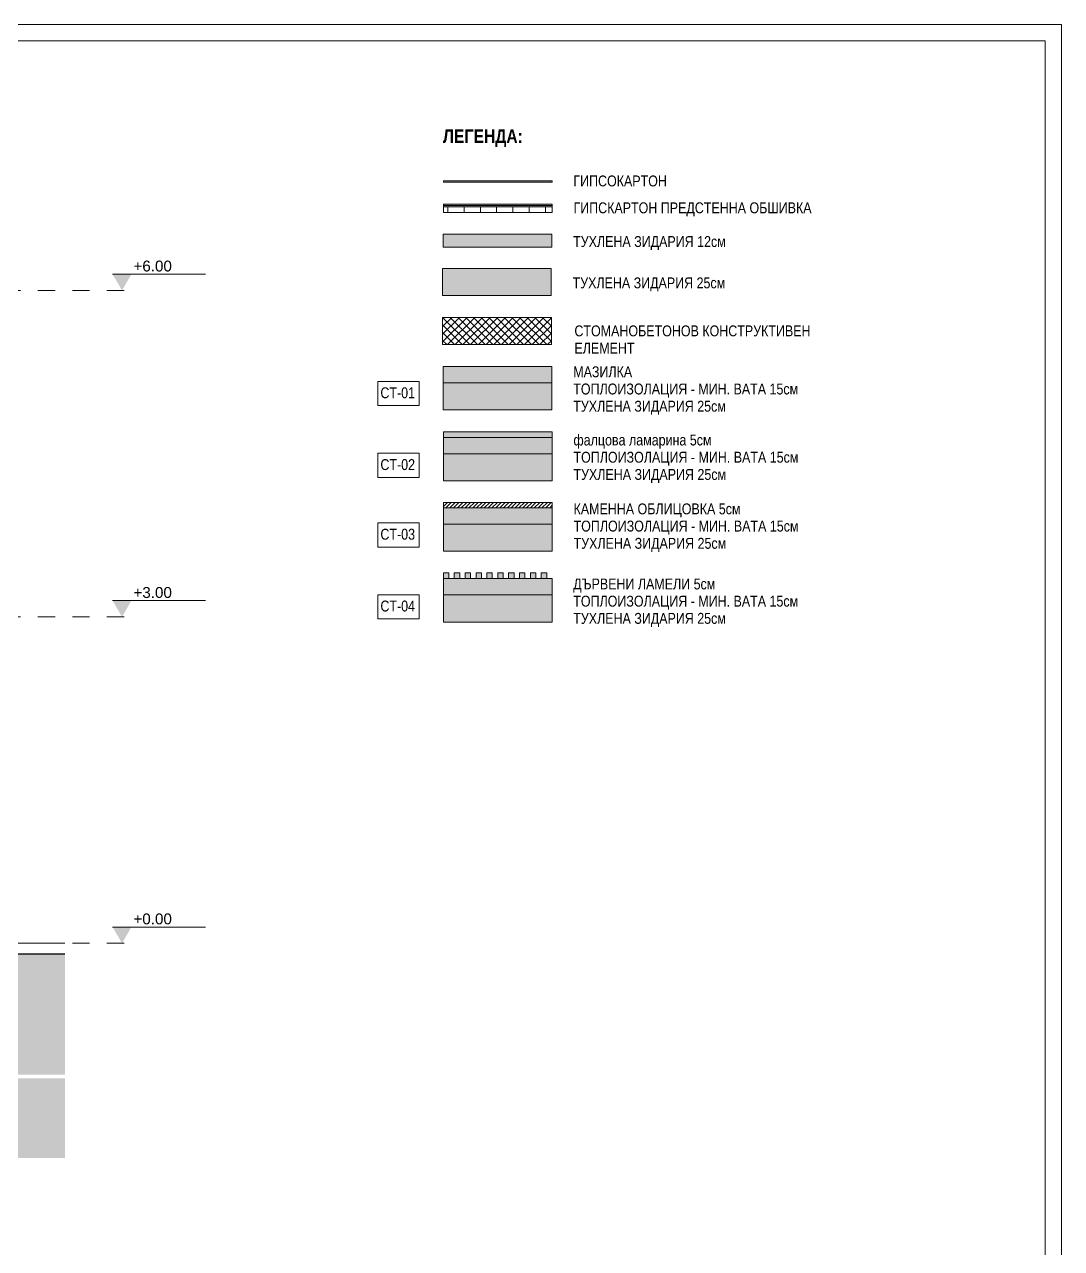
# Model space of a CAD drawing. Header units: centimetres. Extents: x 0 to 25250, y 0 to 2250.
# Drawn here: x 16946 to 17900, y 1125 to 2250 of the extents above; entities that cross this region are included whole.
import ezdxf

# ---------------------------------------------------------------- set-up
doc = ezdxf.new("R2010")
doc.units = ezdxf.units.CM
doc.linetypes.add('22-View-1$0$Dash', pattern=[31.75, 15.875, -15.875])
for name, color, linetype, lineweight in [('A-DETL', 7, 'Continuous', 9), ('A-DETL-GENF', 7, 'Continuous', 9), ('A-DETL-MBND', 7, 'Continuous', 9), ('A-DETL-THIN', 7, 'Continuous', 9), ('A-FLOR', 7, 'Continuous', 9), ('A-FLOR-LEVL', 7, 'Continuous', 9), ('A-WALL', 7, 'Continuous', 9), ('A-WALL-PATT', 7, 'Continuous', 9), ('G-ANNO-TEXT', 7, 'Continuous', 9), ('G-ANNO-TTLB', 7, 'Continuous', 9)]:
    doc.layers.add(name, color=color, linetype=linetype, lineweight=lineweight)
doc.styles.add('22-View-1$0$Arial', font='arial.ttf', dxfattribs={"height": 10})
doc.styles.add('22-View-3$0$Arial Narrow', font='ARIALN.TTF', dxfattribs={"height": 10})
doc.styles.add('22-View-3$0$Arial Narrow_1', font='ARIALN.TTF', dxfattribs={"height": 12.5})
pattern_1 = [(0, (15996.238, 1739.365), (19.05, 19.05), [19.05, -19.05]), (0, (15996.238, 1746.509), (19.05, 19.05), [19.05, -19.05]), (0, (15996.238, 1753.653), (19.05, 19.05), [19.05, -19.05]), (90, (15998.62, 1756.034), (-19.05, 19.05), [19.05, -19.05]), (90, (16005.763, 1756.034), (-19.05, 19.05), [19.05, -19.05]), (90, (16012.906, 1756.034), (-19.05, 19.05), [19.05, -19.05])]

# ---------------------------------------------------------------- blocks, each defined once
blk = doc.blocks.new('TEC_ОФИЦИАЛНА РАМКА - TEC_ОФИЦИАЛНА РАМКА-2548455-СГРАДА ТИП III - ВЕРТИКАЛНИ РАЗРЕЗИ 5-5_ А-А')
at = {"layer": 'G-ANNO-TTLB'}
for p, q in [((41.621, 40.554), (-15.379, 40.554)), ((41.621, -4.446), (41.621, 40.554)), ((-13.129, 40.254), (41.321, 40.254)), ((41.321, 40.254), (41.321, -4.146))]:
    blk.add_line(p, q, dxfattribs=at)
blk = doc.blocks.new('Level - w_ name-271244-5-5')
at = {"layer": 'A-FLOR-LEVL'}
blk.add_hatch(color=256, dxfattribs=at).paths.add_polyline_path([(-34.8, 15), (-17.5, 15), (-26.1, 0)])
blk.add_line((-34.8, 15), (50.8, 15), dxfattribs=at)
blk = doc.blocks.new('Family - ___-2443277-ЛЕГЕНДА СТЕНИ')
at = {"layer": 'A-WALL-PATT', "true_color": 0x808080}
blk.add_hatch(color=8, dxfattribs=at).paths.add_polyline_path([(194.7, 391.9), (194.7, 416.9), (94.7, 416.9), (94.7, 391.9)])
at = {"layer": 'A-WALL'}
for p, q in [((194.7, 416.9), (94.7, 416.9)), ((94.7, 416.9), (94.7, 391.9)), ((194.7, 391.9), (194.7, 416.9)), ((94.7, 391.9), (194.7, 391.9))]:
    blk.add_line(p, q, dxfattribs=at)
blk = doc.blocks.new('Family - ___-2443279-ЛЕГЕНДА СТЕНИ')
at = {"layer": 'A-WALL-PATT', "true_color": 0xffff80}
blk.add_hatch(color=51, dxfattribs=at).paths.add_polyline_path([(195.3, 311.8), (195.3, 326.8), (95.3, 326.8), (95.3, 311.8)])
at = {"layer": 'A-WALL-PATT', "true_color": 0x808080}
blk.add_hatch(color=8, dxfattribs=at).paths.add_polyline_path([(195.3, 286.8), (195.3, 311.8), (95.3, 311.8), (95.3, 286.8)])
at = {"layer": 'A-WALL'}
for p, q in [((195.3, 326.8), (95.3, 326.8)), ((95.3, 326.8), (95.3, 286.8)), ((195.3, 286.8), (195.3, 326.8)), ((195.3, 311.8), (95.3, 311.8)), ((95.3, 286.8), (195.3, 286.8))]:
    blk.add_line(p, q, dxfattribs=at)
blk = doc.blocks.new('Family - ___-2443281-ЛЕГЕНДА СТЕНИ')
at = {"layer": 'A-WALL-PATT', "true_color": 0x808080}
blk.add_hatch(color=8, dxfattribs=at).paths.add_polyline_path([(195.2, 436.4), (195.2, 448.4), (95.2, 448.4), (95.2, 436.4)])
at = {"layer": 'A-WALL'}
for p, q in [((195.2, 448.4), (95.2, 448.4)), ((95.2, 448.4), (95.2, 436.4)), ((195.2, 436.4), (195.2, 448.4)), ((95.2, 436.4), (195.2, 436.4))]:
    blk.add_line(p, q, dxfattribs=at)
blk = doc.blocks.new('Family - ___-2443287-ЛЕГЕНДА СТЕНИ')
at = {"layer": 'A-WALL-PATT', "true_color": 0x787878}
h = blk.add_hatch(dxfattribs=at)
h.set_pattern_fill('FP2_16', color=8, style=0, pattern_type=2)
h.set_pattern_definition([(45, (0, 0), (-1.767767, 1.767767), [])])
h.paths.add_polyline_path([(195.5, 196.9), (195.5, 201.9), (95.5, 201.9), (95.5, 196.9)])
at = {"layer": 'A-WALL-PATT', "true_color": 0xffff80}
blk.add_hatch(color=51, dxfattribs=at).paths.add_polyline_path([(195.5, 181.9), (195.5, 196.9), (95.5, 196.9), (95.5, 181.9)])
at = {"layer": 'A-WALL-PATT', "true_color": 0x808080}
blk.add_hatch(color=8, dxfattribs=at).paths.add_polyline_path([(195.5, 156.9), (195.5, 181.9), (95.5, 181.9), (95.5, 156.9)])
at = {"layer": 'A-WALL'}
for p, q in [((195.5, 201.9), (95.5, 201.9)), ((95.5, 201.9), (95.5, 156.9)), ((195.5, 196.9), (95.5, 196.9)), ((195.5, 156.9), (195.5, 201.9)), ((195.5, 181.9), (95.5, 181.9)), ((95.5, 156.9), (195.5, 156.9))]:
    blk.add_line(p, q, dxfattribs=at)
blk = doc.blocks.new('Family - ___-2443289-ЛЕГЕНДА СТЕНИ')
at = {"layer": 'A-WALL-PATT', "true_color": 0xc0c0c0}
blk.add_hatch(color=9, dxfattribs=at).paths.add_polyline_path([(195.5, 261.6), (195.5, 266.6), (95.5, 266.6), (95.5, 261.6)])
at = {"layer": 'A-WALL'}
for p, q in [((195.5, 266.6), (95.5, 266.6)), ((95.5, 266.6), (95.5, 261.6)), ((95.5, 261.6), (195.5, 261.6)), ((195.5, 261.6), (195.5, 266.6))]:
    blk.add_line(p, q, dxfattribs=at)
blk = doc.blocks.new('Family - ___-2443316-ЛЕГЕНДА СТЕНИ')
at = {"layer": 'A-WALL-PATT', "true_color": 0xffff80}
blk.add_hatch(color=51, dxfattribs=at).paths.add_polyline_path([(195.5, 246.6), (195.5, 261.6), (95.5, 261.6), (95.5, 246.6)])
at = {"layer": 'A-WALL-PATT', "true_color": 0x808080}
blk.add_hatch(color=8, dxfattribs=at).paths.add_polyline_path([(195.5, 221.6), (195.5, 246.6), (95.5, 246.6), (95.5, 221.6)])
at = {"layer": 'A-WALL'}
for p, q in [((195.5, 261.6), (95.5, 261.6)), ((95.5, 261.6), (95.5, 221.6)), ((195.5, 221.6), (195.5, 261.6)), ((195.5, 246.6), (95.5, 246.6)), ((95.5, 221.6), (195.5, 221.6))]:
    blk.add_line(p, q, dxfattribs=at)
blk = doc.blocks.new('Family - ___-2443322-ЛЕГЕНДА СТЕНИ')
at = {"layer": 'A-WALL-PATT', "true_color": 0xffff80}
blk.add_hatch(color=51, dxfattribs=at).paths.add_polyline_path([(100.5, 116.9), (195.5, 116.9), (195.5, 131.9), (95.5, 131.9), (95.5, 116.9)])
at = {"layer": 'A-WALL-PATT', "true_color": 0x808080}
blk.add_hatch(color=8, dxfattribs=at).paths.add_polyline_path([(195.5, 91.9), (195.5, 116.9), (95.5, 116.9), (95.5, 91.9)])
at = {"layer": 'A-WALL'}
for p, q in [((95.5, 131.9), (95.5, 91.9)), ((105.5, 131.9), (100.5, 131.9)), ((115.5, 131.9), (110.5, 131.9)), ((125.5, 131.9), (120.5, 131.9)), ((135.5, 131.9), (130.5, 131.9)), ((145.5, 131.9), (140.5, 131.9)), ((155.5, 131.9), (150.5, 131.9)), ((165.5, 131.9), (160.5, 131.9)), ((175.5, 131.9), (170.5, 131.9)), ((185.5, 131.9), (180.5, 131.9)), ((195.5, 131.9), (190.5, 131.9)), ((195.5, 91.9), (195.5, 131.9)), ((195.5, 116.9), (95.5, 116.9)), ((95.5, 91.9), (195.5, 91.9))]:
    blk.add_line(p, q, dxfattribs=at)
blk = doc.blocks.new('Family - ___-2443393-ЛЕГЕНДА СТЕНИ')
at = {"layer": 'A-WALL-PATT', "true_color": 0xffff80}
blk.add_hatch(color=51, dxfattribs=at).paths.add_polyline_path([(195.5, 496.2), (195.5, 497.5), (95.5, 497.5), (95.5, 496.2)])
at = {"layer": 'A-WALL'}
for p, q in [((195.5, 497.5), (95.5, 497.5)), ((95.5, 497.5), (95.5, 496.2)), ((95.5, 496.2), (195.5, 496.2)), ((195.5, 496.2), (195.5, 497.5))]:
    blk.add_line(p, q, dxfattribs=at)
blk = doc.blocks.new('Family - ___-2443396-ЛЕГЕНДА СТЕНИ')
at = {"layer": 'A-WALL-PATT', "true_color": 0xffff80}
for points in [[(195.6, 474.7), (195.6, 475.9), (95.6, 475.9), (95.6, 474.7)], [(195.6, 473.4), (195.6, 474.7), (95.6, 474.7), (95.6, 473.4)]]:
    blk.add_hatch(color=51, dxfattribs=at).paths.add_polyline_path(points)
at = {"layer": 'A-WALL-PATT'}
h = blk.add_hatch(dxfattribs=at)
h.set_pattern_fill('FP2_17', color=256, angle=-270, style=0, pattern_type=2)
h.set_pattern_definition([(270, (145.568, 475.942), (15, -3e-14), [])])
h.paths.add_polyline_path([(195.6, 468.4), (195.6, 473.4), (95.6, 473.4), (95.6, 468.4)])
at = {"layer": 'A-WALL'}
for p, q in [((195.6, 475.9), (95.6, 475.9)), ((95.6, 475.9), (95.6, 468.4)), ((195.6, 474.7), (95.6, 474.7)), ((195.6, 473.4), (95.6, 473.4)), ((195.6, 468.4), (195.6, 475.9)), ((95.6, 468.4), (195.6, 468.4))]:
    blk.add_line(p, q, dxfattribs=at)

msp = doc.modelspace()

# ---------------------------------------------------------------- block references
at = {"layer": 'G-ANNO-TTLB', "xscale": 49.99999999999999, "yscale": 49.99999999999999, "zscale": 49.99999999999999}
msp.add_blockref('TEC_ОФИЦИАЛНА РАМКА - TEC_ОФИЦИАЛНА РАМКА-2548455-СГРАДА ТИП III - ВЕРТИКАЛНИ РАЗРЕЗИ 5-5_ А-А', (15819, 222.3), dxfattribs=at)

# ---------------------------------------------------------------- next in the draw order: hatches: boundary and pattern name
at = {"layer": 'A-DETL-GENF'}
h = msp.add_hatch(dxfattribs=at)
h.set_pattern_fill('FP3_38', color=256, style=0, pattern_type=2)
h.set_pattern_definition([(45, (17236.073, 1608.9254), (-3.535534, 3.535534), []), (135, (17236.073, 1608.9254), (-3.535534, -3.535534), [])])
h.paths.add_polyline_path([(17430.9, 1955.8), (17430.9, 1980.8), (17330.8, 1980.8), (17330.8, 1955.8)])
at = {"layer": 'A-DETL-GENF', "true_color": 0xbfb3a4}
h = msp.add_hatch(color=253, dxfattribs=at)
h.paths.add_polyline_path([(17406.6, 1740.9), (17406.6, 1745.9), (17401.6, 1745.9), (17401.6, 1740.9)])
h.paths.add_polyline_path([(17426.6, 1740.9), (17426.6, 1745.9), (17421.6, 1745.9), (17421.6, 1740.9)])
h.paths.add_polyline_path([(17386.6, 1740.9), (17386.6, 1745.9), (17381.6, 1745.9), (17381.6, 1740.9)])
h.paths.add_polyline_path([(17391.6, 1740.9), (17396.6, 1740.9), (17396.6, 1745.9), (17391.6, 1745.9)])
h.paths.add_polyline_path([(17416.6, 1740.9), (17416.6, 1745.9), (17411.6, 1745.9), (17411.6, 1740.9)])
h.paths.add_polyline_path([(17336.6, 1740.9), (17336.6, 1745.9), (17331.6, 1745.9), (17331.6, 1740.9)])
h.paths.add_polyline_path([(17341.6, 1740.9), (17346.6, 1740.9), (17346.6, 1745.9), (17341.6, 1745.9)])
h.paths.add_polyline_path([(17361.6, 1740.9), (17366.6, 1740.9), (17366.6, 1745.9), (17361.6, 1745.9)])
h.paths.add_polyline_path([(17351.6, 1740.9), (17356.6, 1740.9), (17356.6, 1745.9), (17351.6, 1745.9)])
h.paths.add_polyline_path([(17376.6, 1740.9), (17376.6, 1745.9), (17371.6, 1745.9), (17371.6, 1740.9)])
at = {"layer": 'A-DETL-GENF'}
h = msp.add_hatch(dxfattribs=at)
h.set_pattern_fill('FP1_12', color=256, style=0, pattern_type=2)
h.set_pattern_definition(pattern_1)
h.paths.add_polyline_path([(16983.5, 1284.7), (16983.5, 1395.5), (16853.1, 1395.5), (16853.1, 1305.5), (16838.1, 1305.5), (16838.1, 1288.7), (16839.3, 1288.7), (16839.3, 1284.7), (16884.3, 1284.7)])
h.paths.add_polyline_path([(15414.3, 1284.7), (16091.5, 1284.7), (16091.5, 1288.7), (16093.1, 1288.7), (16093.1, 1395.5), (15413.1, 1395.5), (15413.1, 1288.7), (15414.3, 1288.7)])
h.paths.add_polyline_path([(15349.4, 1284.7), (15361.5, 1284.7), (15361.5, 1288.7), (15363.1, 1288.7), (15363.1, 1305.5), (15348.1, 1305.5), (15348.1, 1395.3), (15226.3, 1395.3), (15226.3, 1284.7), (15309.1, 1284.7)])
h.paths.add_polyline_path([(16781.6, 1284.7), (16786.5, 1284.7), (16786.5, 1288.7), (16788.1, 1288.7), (16788.1, 1395.5), (16378.1, 1395.5), (16378.1, 1288.7), (16379.3, 1288.7), (16379.3, 1284.7), (16763.8, 1284.7)])
h.paths.add_polyline_path([(16321.6, 1284.7), (16326.5, 1284.7), (16326.5, 1288.7), (16328.1, 1288.7), (16328.1, 1395.5), (16143.1, 1395.5), (16143.1, 1288.7), (16144.3, 1288.7), (16144.3, 1284.7), (16257.1, 1284.7)])
h = msp.add_hatch(dxfattribs=at)
h.set_pattern_fill('FP1_12', color=256, style=0, pattern_type=2)
h.set_pattern_definition(pattern_1)
h.paths.add_polyline_path([(15226.3, 1208.2), (16983.5, 1208.2), (16983.5, 1281.3), (16839.4, 1281.3), (16839.4, 1277.8), (16838.1, 1277.8), (16838.1, 1257.1), (16848.1, 1257.1), (16848.1, 1247.1), (16778.1, 1247.1), (16778.1, 1257.1), (16788.1, 1257.1), (16788.1, 1277.8), (16786.6, 1277.8), (16786.6, 1281.3), (16379.4, 1281.3), (16379.4, 1277.8), (16378.1, 1277.8), (16378.1, 1257.1), (16388.1, 1257.1), (16388.1, 1247.1), (16318.1, 1247.1), (16318.1, 1257.1), (16328.1, 1257.1), (16328.1, 1277.8), (16326.6, 1277.8), (16326.6, 1281.3), (16144.4, 1281.3), (16144.4, 1277.8), (16143.1, 1277.8), (16143.1, 1257.1), (16153.1, 1257.1), (16153.1, 1247.1), (16083.1, 1247.1), (16083.1, 1257.1), (16093.1, 1257.1), (16093.1, 1277.8), (16091.6, 1277.8), (16091.6, 1281.3), (15414.4, 1281.3), (15414.4, 1277.8), (15413.1, 1277.8), (15413.1, 1257.1), (15423.1, 1257.1), (15423.1, 1247.1), (15353.1, 1247.1), (15353.1, 1257.1), (15363.1, 1257.1), (15363.1, 1277.8), (15361.6, 1277.8), (15361.6, 1281.3), (15226.3, 1281.3), (15226.3, 1216.4)])

# ---------------------------------------------------------------- next in the draw order: linework, layer by layer
at = {"layer": 'A-DETL', "color": 7, "lineweight": 30}
msp.add_line((16983.4, 1395.5), (16853.1, 1395.5), dxfattribs=at)
at = {"layer": 'A-DETL-MBND'}
for p, q in [((17336.6, 1745.9), (17331.6, 1745.9)), ((17331.6, 1745.9), (17331.6, 1740.9)), ((17336.6, 1740.9), (17336.6, 1745.9)), ((17346.6, 1745.9), (17341.6, 1745.9)), ((17341.6, 1745.9), (17341.6, 1740.9)), ((17346.6, 1740.9), (17346.6, 1745.9)), ((17356.6, 1745.9), (17351.6, 1745.9)), ((17351.6, 1745.9), (17351.6, 1740.9)), ((17356.6, 1740.9), (17356.6, 1745.9)), ((17366.6, 1745.9), (17361.6, 1745.9)), ((17361.6, 1745.9), (17361.6, 1740.9)), ((17366.6, 1740.9), (17366.6, 1745.9)), ((17376.6, 1745.9), (17371.6, 1745.9)), ((17371.6, 1745.9), (17371.6, 1740.9)), ((17376.6, 1740.9), (17376.6, 1745.9)), ((17386.6, 1745.9), (17381.6, 1745.9)), ((17381.6, 1745.9), (17381.6, 1740.9)), ((17386.6, 1740.9), (17386.6, 1745.9)), ((17396.6, 1745.9), (17391.6, 1745.9)), ((17391.6, 1745.9), (17391.6, 1740.9)), ((17396.6, 1740.9), (17396.6, 1745.9)), ((17406.6, 1745.9), (17401.6, 1745.9)), ((17401.6, 1745.9), (17401.6, 1740.9)), ((17406.6, 1740.9), (17406.6, 1745.9)), ((17416.6, 1745.9), (17411.6, 1745.9)), ((17411.6, 1745.9), (17411.6, 1740.9)), ((17416.6, 1740.9), (17416.6, 1745.9)), ((17426.6, 1745.9), (17421.6, 1745.9)), ((17421.6, 1745.9), (17421.6, 1740.9)), ((17426.6, 1740.9), (17426.6, 1745.9)), ((17331.6, 1740.9), (17336.6, 1740.9)), ((17341.6, 1740.9), (17346.6, 1740.9)), ((17351.6, 1740.9), (17356.6, 1740.9)), ((17361.6, 1740.9), (17366.6, 1740.9)), ((17371.6, 1740.9), (17376.6, 1740.9)), ((17381.6, 1740.9), (17386.6, 1740.9)), ((17391.6, 1740.9), (17396.6, 1740.9)), ((17401.6, 1740.9), (17406.6, 1740.9)), ((17411.6, 1740.9), (17416.6, 1740.9)), ((17421.6, 1740.9), (17426.6, 1740.9))]:
    msp.add_line(p, q, dxfattribs=at)
at = {"layer": 'A-DETL-THIN'}
for p, q in [((17430.9, 1980.8), (17330.8, 1980.8)), ((17330.8, 1980.8), (17330.8, 1955.8)), ((17430.9, 1955.8), (17430.9, 1980.8)), ((17330.8, 1955.8), (17430.9, 1955.8))]:
    msp.add_line(p, q, dxfattribs=at)
at = {"layer": 'A-FLOR'}
msp.add_line((16858.1, 1405.5), (16983.4, 1405.5), dxfattribs=at)
at = {"layer": 'A-FLOR-LEVL', "linetype": '22-View-1$0$Dash'}
for p, q in [((15180.7, 2005.5), (17044.8, 2005.5)), ((15180.7, 1705.5), (17044.8, 1705.5)), ((15180.7, 1405.5), (17044.8, 1405.5))]:
    msp.add_line(p, q, dxfattribs=at)
at = {"layer": 'G-ANNO-TEXT', "flags": 128}
for points in [[(17271.2, 1921.9), (17309.3, 1921.9), (17309.3, 1899.7), (17271.2, 1899.7)], [(17271.2, 1855.9), (17309.3, 1855.9), (17309.3, 1833.7), (17271.2, 1833.7)], [(17271.2, 1791.9), (17309.3, 1791.9), (17309.3, 1769.7), (17271.2, 1769.7)], [(17271.2, 1725.9), (17309.3, 1725.9), (17309.3, 1703.7), (17271.2, 1703.7)]]:
    msp.add_lwpolyline(points, close=True, dxfattribs=at)

# ---------------------------------------------------------------- next in the draw order: block references
at = {"layer": 'A-FLOR-LEVL'}
for p in [(17062.2, 2005.5), (17062.2, 1705.5), (17062.2, 1405.5)]:
    msp.add_blockref('Level - w_ name-271244-5-5', p, dxfattribs=at)
at = {"layer": 'A-WALL'}
for name in ['Family - ___-2443393-ЛЕГЕНДА СТЕНИ', 'Family - ___-2443396-ЛЕГЕНДА СТЕНИ', 'Family - ___-2443281-ЛЕГЕНДА СТЕНИ', 'Family - ___-2443277-ЛЕГЕНДА СТЕНИ', 'Family - ___-2443279-ЛЕГЕНДА СТЕНИ', 'Family - ___-2443289-ЛЕГЕНДА СТЕНИ', 'Family - ___-2443316-ЛЕГЕНДА СТЕНИ', 'Family - ___-2443287-ЛЕГЕНДА СТЕНИ', 'Family - ___-2443322-ЛЕГЕНДА СТЕНИ']:
    msp.add_blockref(name, (17236.1, 1608.9), dxfattribs=at)

# ---------------------------------------------------------------- next in the draw order: texts
at = {"layer": 'A-FLOR-LEVL', "char_height": 10, "width": 36.4, "attachment_point": 4, "line_spacing_factor": 0.936439, "style": '22-View-1$0$Arial'}
for s, insert in [('\\pt5,10,15,20,25,30,35,40,45,50,55,60,65,70,75,80,85,90,95,100,105,110,115,120,125,130,135,140,145,150,155,160;+6.00', (17046.6, 2027.9)), ('\\pt5,10,15,20,25,30,35,40,45,50,55,60,65,70,75,80,85,90,95,100,105,110,115,120,125,130,135,140,145,150,155,160;+3.00', (17046.6, 1727.9)), ('\\pt5,10,15,20,25,30,35,40,45,50,55,60,65,70,75,80,85,90,95,100,105,110,115,120,125,130,135,140,145,150,155,160;+0.00', (17046.6, 1427.9))]:
    msp.add_mtext(s, dxfattribs=dict(at, insert=insert))
at = {"layer": 'G-ANNO-TEXT', "attachment_point": 1, "line_spacing_factor": 0.949189}
for s, insert, char_height, width, style in [('\\pt5,10,15,20,25,30,35,40,45,50,55,60,65,70,75,80,85,90,95,100,105,110,115,120,125,130,135,140,145,150,155,160;{\\fArial Narrow|b1|i0|c204|p34;ЛЕГЕНДА:}', (17331.2, 2153.6), 12.5, 74.487, '22-View-3$0$Arial Narrow_1'), ('\\pt15,30,45,60,75,90,105,120,135,150,165,180,195,210,225,240,255,270,285,300,315,330,345,360,375,390,405,420,435,450,465,480;{\\fArial Narrow|b0|i0|c204|p34;ГИПСОКАРТОН}', (17451.2, 2111.2), 10, 353.2, '22-View-3$0$Arial Narrow'), ('\\pt15,30,45,60,75,90,105,120,135,150,165,180,195,210,225,240,255,270,285,300,315,330,345,360,375,390,405,420,435,450,465,480;{\\fArial Narrow|b0|i0|c204|p34;ГИПСКАРТОН ПРЕДСТЕННА ОБШИВКА}', (17451.3, 2086.5), 10, 353.2, '22-View-3$0$Arial Narrow'), ('\\pt15,30,45,60,75,90,105,120,135,150,165,180,195,210,225,240,255,270,285,300,315,330,345,360,375,390,405,420,435,450,465,480;{\\fArial Narrow|b0|i0|c204|p34;ТУХЛЕНА ЗИДАРИЯ }12{\\fArial Narrow|b0|i0|c204|p34;см}', (17450.9, 2055.5), 10, 353.2, '22-View-3$0$Arial Narrow'), ('\\pt15,30,45,60,75,90,105,120,135,150,165,180,195,210,225,240,255,270,285,300,315,330,345,360,375,390,405,420,435,450,465,480;{\\fArial Narrow|b0|i0|c204|p34;ТУХЛЕНА ЗИДАРИЯ }25{\\fArial Narrow|b0|i0|c204|p34;см}', (17450.4, 2017.5), 10, 292.35, '22-View-3$0$Arial Narrow'), ('\\pt15,30,45,60,75,90,105,120,135,150,165,180,195,210,225,240,255,270,285,300,315,330,345,360,375,390,405,420,435,450,465,480;{\\fArial Narrow|b0|i0|c204|p34;СТОМАНОБЕТОНОВ КОНСТРУКТИВЕН \\PЕЛЕМЕНТ}', (17452.1, 1973.4), 10, 353.2, '22-View-3$0$Arial Narrow'), ('\\pt15,30,45,60,75,90,105,120,135,150,165,180,195,210,225,240,255,270,285,300,315,330,345,360,375,390,405,420,435,450,465,480;{\\fArial Narrow|b0|i0|c204|p34;МАЗИЛКА\\PТОПЛОИЗОЛАЦИЯ }- {\\fArial Narrow|b0|i0|c204|p34;МИН}. {\\fArial Narrow|b0|i0|c204|p34;ВАТА }15{\\fArial Narrow|b0|i0|c204|p34;см \\PТУХЛЕНА ЗИДАРИЯ }25{\\fArial Narrow|b0|i0|c204|p34;см}', (17451, 1935.8), 10, 353.2, '22-View-3$0$Arial Narrow'), ('\\pt15,30,45,60,75,90,105,120,135,150,165,180,195,210,225,240,255,270,285,300,315,330,345,360,375,390,405,420,435,450,465,480;{\\fArial Narrow|b0|i0|c204|p34;СТ}-01', (17273.7, 1916.5), 10, 33.431, '22-View-3$0$Arial Narrow'), ('\\pt15,30,45,60,75,90,105,120,135,150,165,180,195,210,225,240,255,270,285,300,315,330,345,360,375,390,405,420,435,450,465,480;{\\fArial Narrow|b0|i0|c204|p34;фалцова ламарина }5{\\fArial Narrow|b0|i0|c204|p34;см\\PТОПЛОИЗОЛАЦИЯ }- {\\fArial Narrow|b0|i0|c204|p34;МИН}. {\\fArial Narrow|b0|i0|c204|p34;ВАТА }15{\\fArial Narrow|b0|i0|c204|p34;см\\PТУХЛЕНА ЗИДАРИЯ }25{\\fArial Narrow|b0|i0|c204|p34;см}', (17451.2, 1873.1), 10, 353.2, '22-View-3$0$Arial Narrow'), ('\\pt15,30,45,60,75,90,105,120,135,150,165,180,195,210,225,240,255,270,285,300,315,330,345,360,375,390,405,420,435,450,465,480;{\\fArial Narrow|b0|i0|c204|p34;СТ}-02', (17273.7, 1850.5), 10, 33.431, '22-View-3$0$Arial Narrow'), ('\\pt15,30,45,60,75,90,105,120,135,150,165,180,195,210,225,240,255,270,285,300,315,330,345,360,375,390,405,420,435,450,465,480;{\\fArial Narrow|b0|i0|c204|p34;КАМЕННА ОБЛИЦОВКА }5{\\fArial Narrow|b0|i0|c204|p34;см\\PТОПЛОИЗОЛАЦИЯ }- {\\fArial Narrow|b0|i0|c204|p34;МИН}. {\\fArial Narrow|b0|i0|c204|p34;ВАТА }15{\\fArial Narrow|b0|i0|c204|p34;см\\PТУХЛЕНА ЗИДАРИЯ }25{\\fArial Narrow|b0|i0|c204|p34;см}', (17451.3, 1809.8), 10, 353.2, '22-View-3$0$Arial Narrow'), ('\\pt15,30,45,60,75,90,105,120,135,150,165,180,195,210,225,240,255,270,285,300,315,330,345,360,375,390,405,420,435,450,465,480;{\\fArial Narrow|b0|i0|c204|p34;СТ}-03', (17273.7, 1786.5), 10, 33.431, '22-View-3$0$Arial Narrow'), ('\\pt15,30,45,60,75,90,105,120,135,150,165,180,195,210,225,240,255,270,285,300,315,330,345,360,375,390,405,420,435,450,465,480;{\\fArial Narrow|b0|i0|c204|p34;ДЪРВЕНИ ЛАМЕЛИ }5{\\fArial Narrow|b0|i0|c204|p34;см\\PТОПЛОИЗОЛАЦИЯ }- {\\fArial Narrow|b0|i0|c204|p34;МИН}. {\\fArial Narrow|b0|i0|c204|p34;ВАТА }15{\\fArial Narrow|b0|i0|c204|p34;см \\PТУХЛЕНА ЗИДАРИЯ }25{\\fArial Narrow|b0|i0|c204|p34;см}', (17451, 1740.8), 10, 353.2, '22-View-3$0$Arial Narrow'), ('\\pt15,30,45,60,75,90,105,120,135,150,165,180,195,210,225,240,255,270,285,300,315,330,345,360,375,390,405,420,435,450,465,480;{\\fArial Narrow|b0|i0|c204|p34;СТ}-04', (17273.7, 1720.5), 10, 33.431, '22-View-3$0$Arial Narrow')]:
    msp.add_mtext(s, dxfattribs=dict(at, insert=insert, char_height=char_height, width=width, style=style))

doc.saveas('drawing.dxf')
